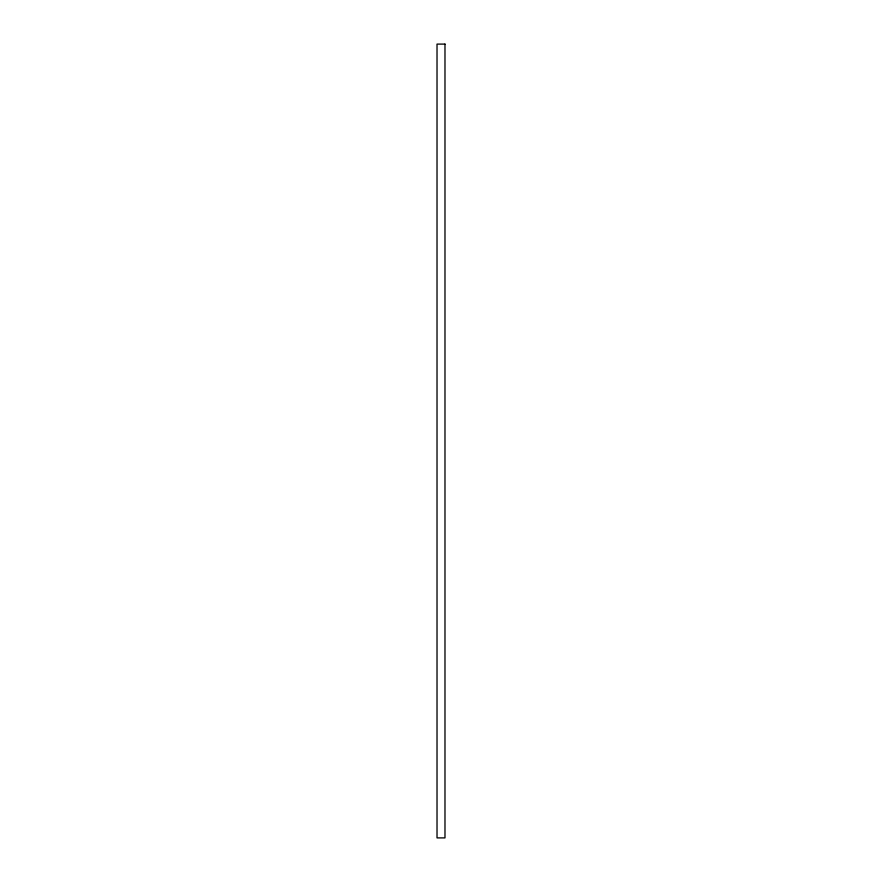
<?xml version="1.0" encoding="UTF-8"?>
<svg xmlns="http://www.w3.org/2000/svg" width="882" height="882" viewBox="0 0 882 882"><rect width="100%" height="100%" fill="white"/><g stroke="black" fill="none" stroke-linecap="round" stroke-linejoin="round"><path stroke-width="1.32" d="M444.98 44.1L437.02 44.1L437.02 837.9L444.98 837.9L444.98 44.1"/></g></svg>
